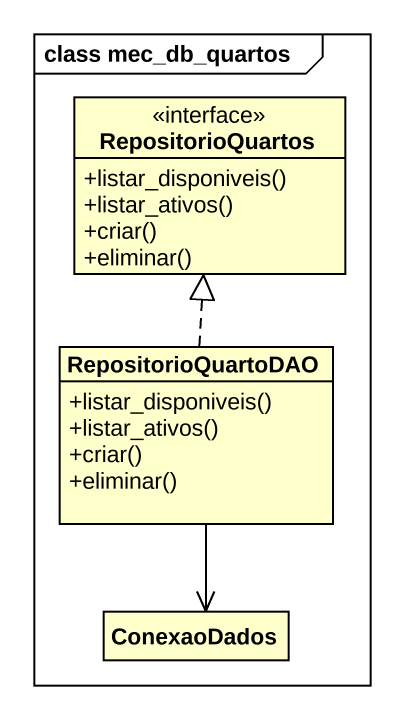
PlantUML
@startuml
mainframe class mec_db_quartos
hide circle
hide empty members
skinparam classAttributeIconSize 0
interface RepositorioQuartos {
  +listar_disponiveis()
  +listar_ativos()
  +criar()
  +eliminar()
}
class RepositorioQuartoDAO {
  +listar_disponiveis()
  +listar_ativos()
  +criar()
  +eliminar()
}
class ConexaoDados
RepositorioQuartoDAO .up.|> RepositorioQuartos
RepositorioQuartoDAO --> ConexaoDados
@enduml
